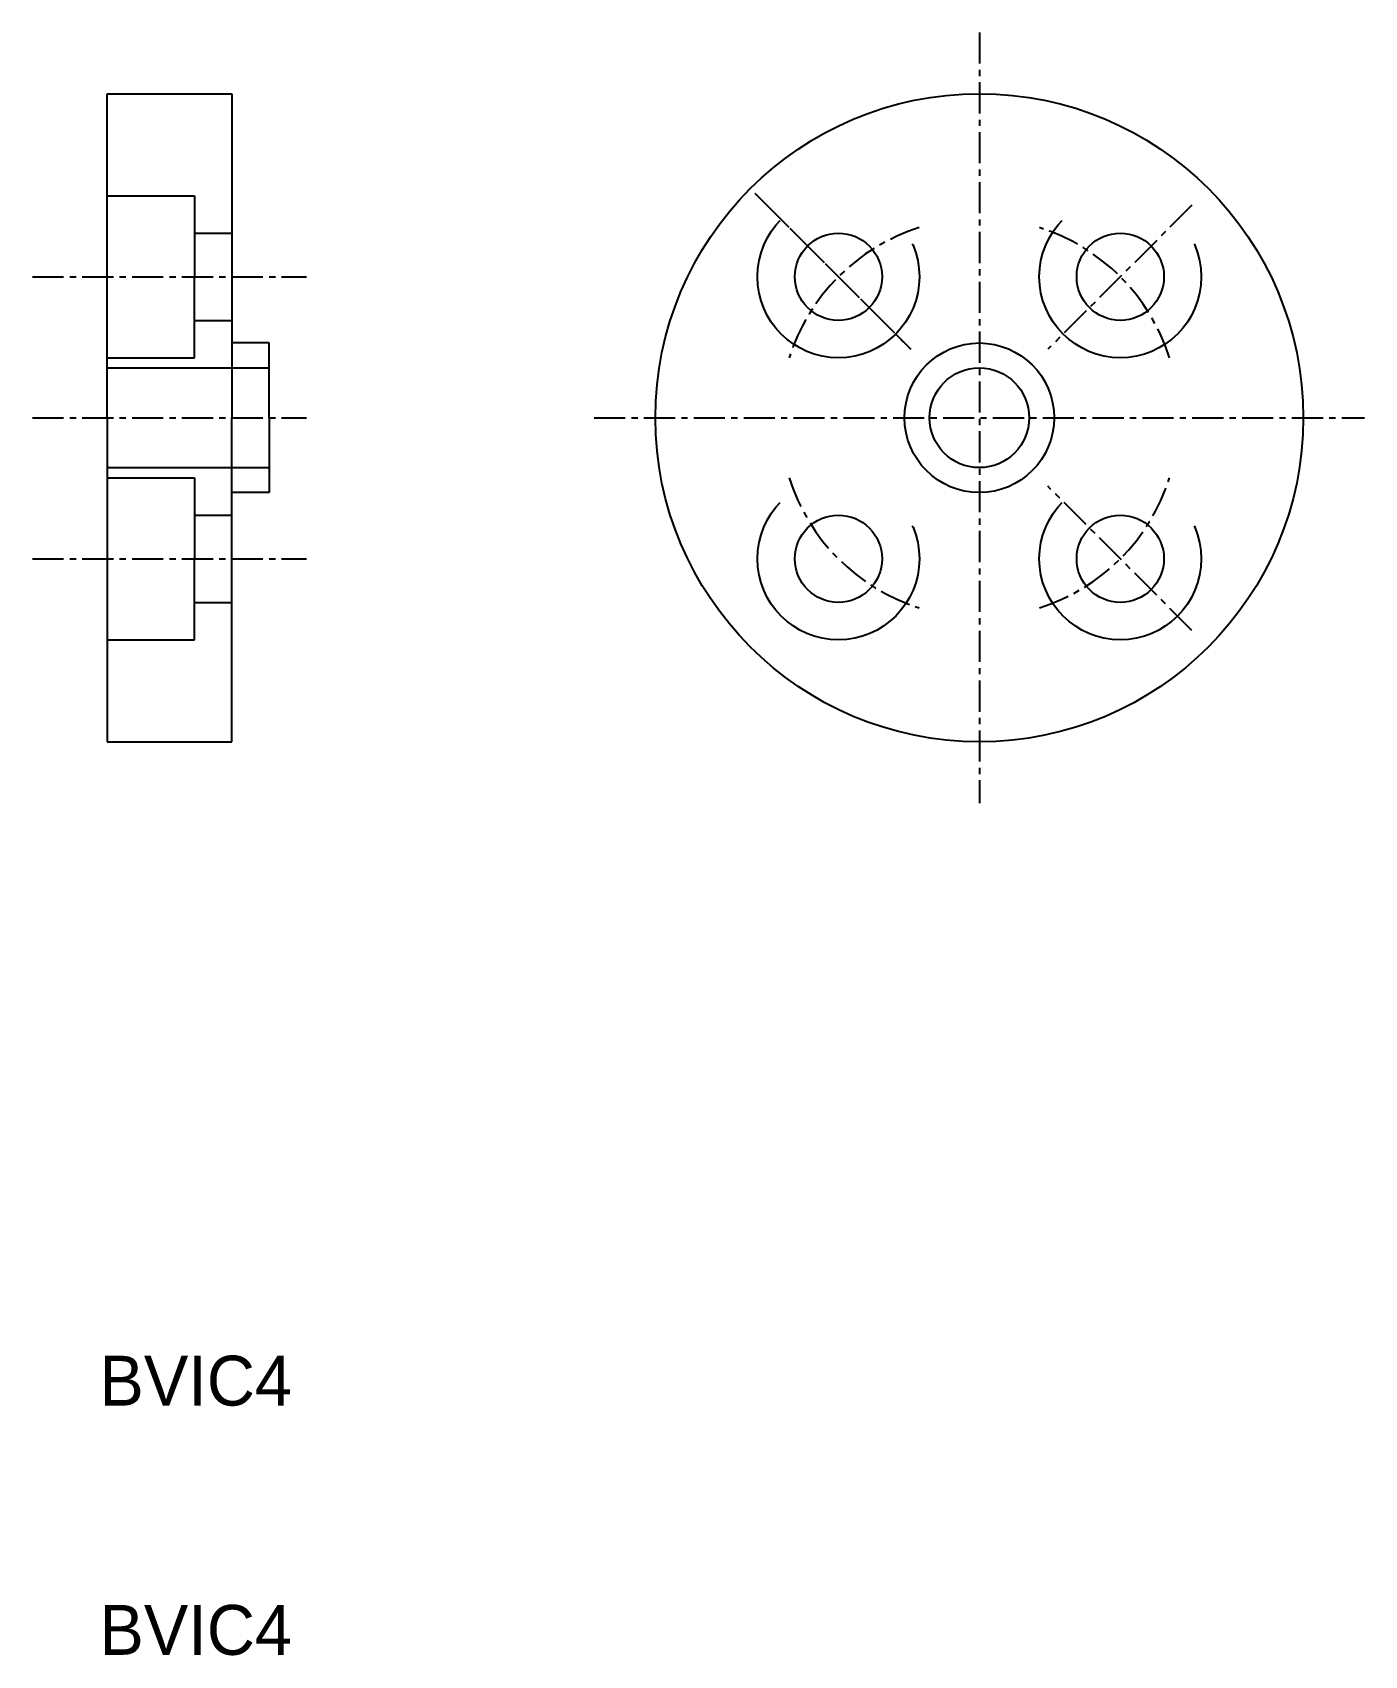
# Model space of a CAD drawing. Extents: x 152.7 to 206.2, y 82.3 to 147.4.
import ezdxf

# ---------------------------------------------------------------- set-up
doc = ezdxf.new("R2010")
doc.units = 0
doc.linetypes.add('CENTER', pattern=[2, 1.25, -0.25, 0.25, -0.25])
doc.linetypes.add('DASHED', pattern=[19.05, 12.7, -6.35])
doc.layers.get('0').update_dxf_attribs({"linetype": 'CONTINUOUS'})
doc.layers.add('CENTER', color=1, linetype='CENTER')

msp = doc.modelspace()

# ---------------------------------------------------------------- linework, layer by layer
for p, q in [((155.744, 131.991), (155.744, 144.991)), ((155.744, 144.991), (160.744, 144.991)), ((160.744, 144.991), (160.744, 131.991)), ((162.244, 134.991), (160.744, 134.991)), ((162.244, 131.991), (162.244, 134.991)), ((155.744, 131.991), (155.744, 118.991)), ((160.744, 118.991), (160.744, 131.991)), ((162.244, 131.991), (162.244, 128.991)), ((162.244, 128.991), (160.744, 128.991)), ((155.744, 118.991), (160.744, 118.991))]:
    msp.add_line(p, q)
at = {"color": 3, "linetype": 'DASHED'}
for p, q in [((155.744, 140.898), (159.244, 140.898)), ((159.244, 140.898), (159.244, 137.648)), ((159.244, 139.398), (160.744, 139.398)), ((159.244, 134.398), (159.244, 137.648)), ((159.244, 135.898), (160.744, 135.898)), ((155.744, 134.398), (159.244, 134.398)), ((155.744, 133.991), (162.244, 133.991)), ((155.744, 129.991), (162.244, 129.991)), ((155.744, 129.584), (159.244, 129.584)), ((159.244, 129.584), (159.244, 126.334)), ((159.244, 128.084), (160.744, 128.084)), ((159.244, 123.084), (159.244, 126.334)), ((159.244, 124.584), (160.744, 124.584)), ((155.744, 123.084), (159.244, 123.084))]:
    msp.add_line(p, q, dxfattribs=at)
for centre, radius in [((190.744, 131.991), 13), ((185.088, 137.648), 1.75), ((185.088, 137.648), 1.75), ((196.401, 137.648), 1.75), ((190.744, 131.991), 3), ((190.744, 131.991), 2), ((185.088, 126.334), 1.75), ((196.401, 126.334), 1.75)]:
    msp.add_circle(centre, radius)
for centre in [(185.088, 137.648), (196.401, 137.648), (185.088, 126.334), (196.401, 126.334)]:
    msp.add_circle(centre, 3.25, dxfattribs=at)
at = {"layer": 'CENTER', "color": 1, "linetype": 'CENTER'}
for p, q in [((190.744, 147.449), (190.744, 116.533)), ((181.729, 141.007), (187.995, 134.741)), ((182.213, 140.523), (187.995, 134.741)), ((199.276, 140.523), (193.494, 134.741)), ((152.744, 137.648), (163.744, 137.648)), ((152.744, 131.991), (163.744, 131.991)), ((175.286, 131.991), (206.202, 131.991)), ((199.276, 123.46), (193.494, 129.242)), ((152.744, 126.334), (163.744, 126.334))]:
    msp.add_line(p, q, dxfattribs=at)
for start, end in [(107.52193, 162.47807), (17.52193, 72.47807), (197.52193, 252.47807), (287.52193, 342.47807)]:
    msp.add_arc((190.744, 131.991), 8, start, end, dxfattribs=at)

# ---------------------------------------------------------------- texts
for p in [(155.431, 92.361), (155.431, 82.361)]:
    msp.add_text('BVIC4', height=2).set_placement(p)

doc.saveas('drawing.dxf')
